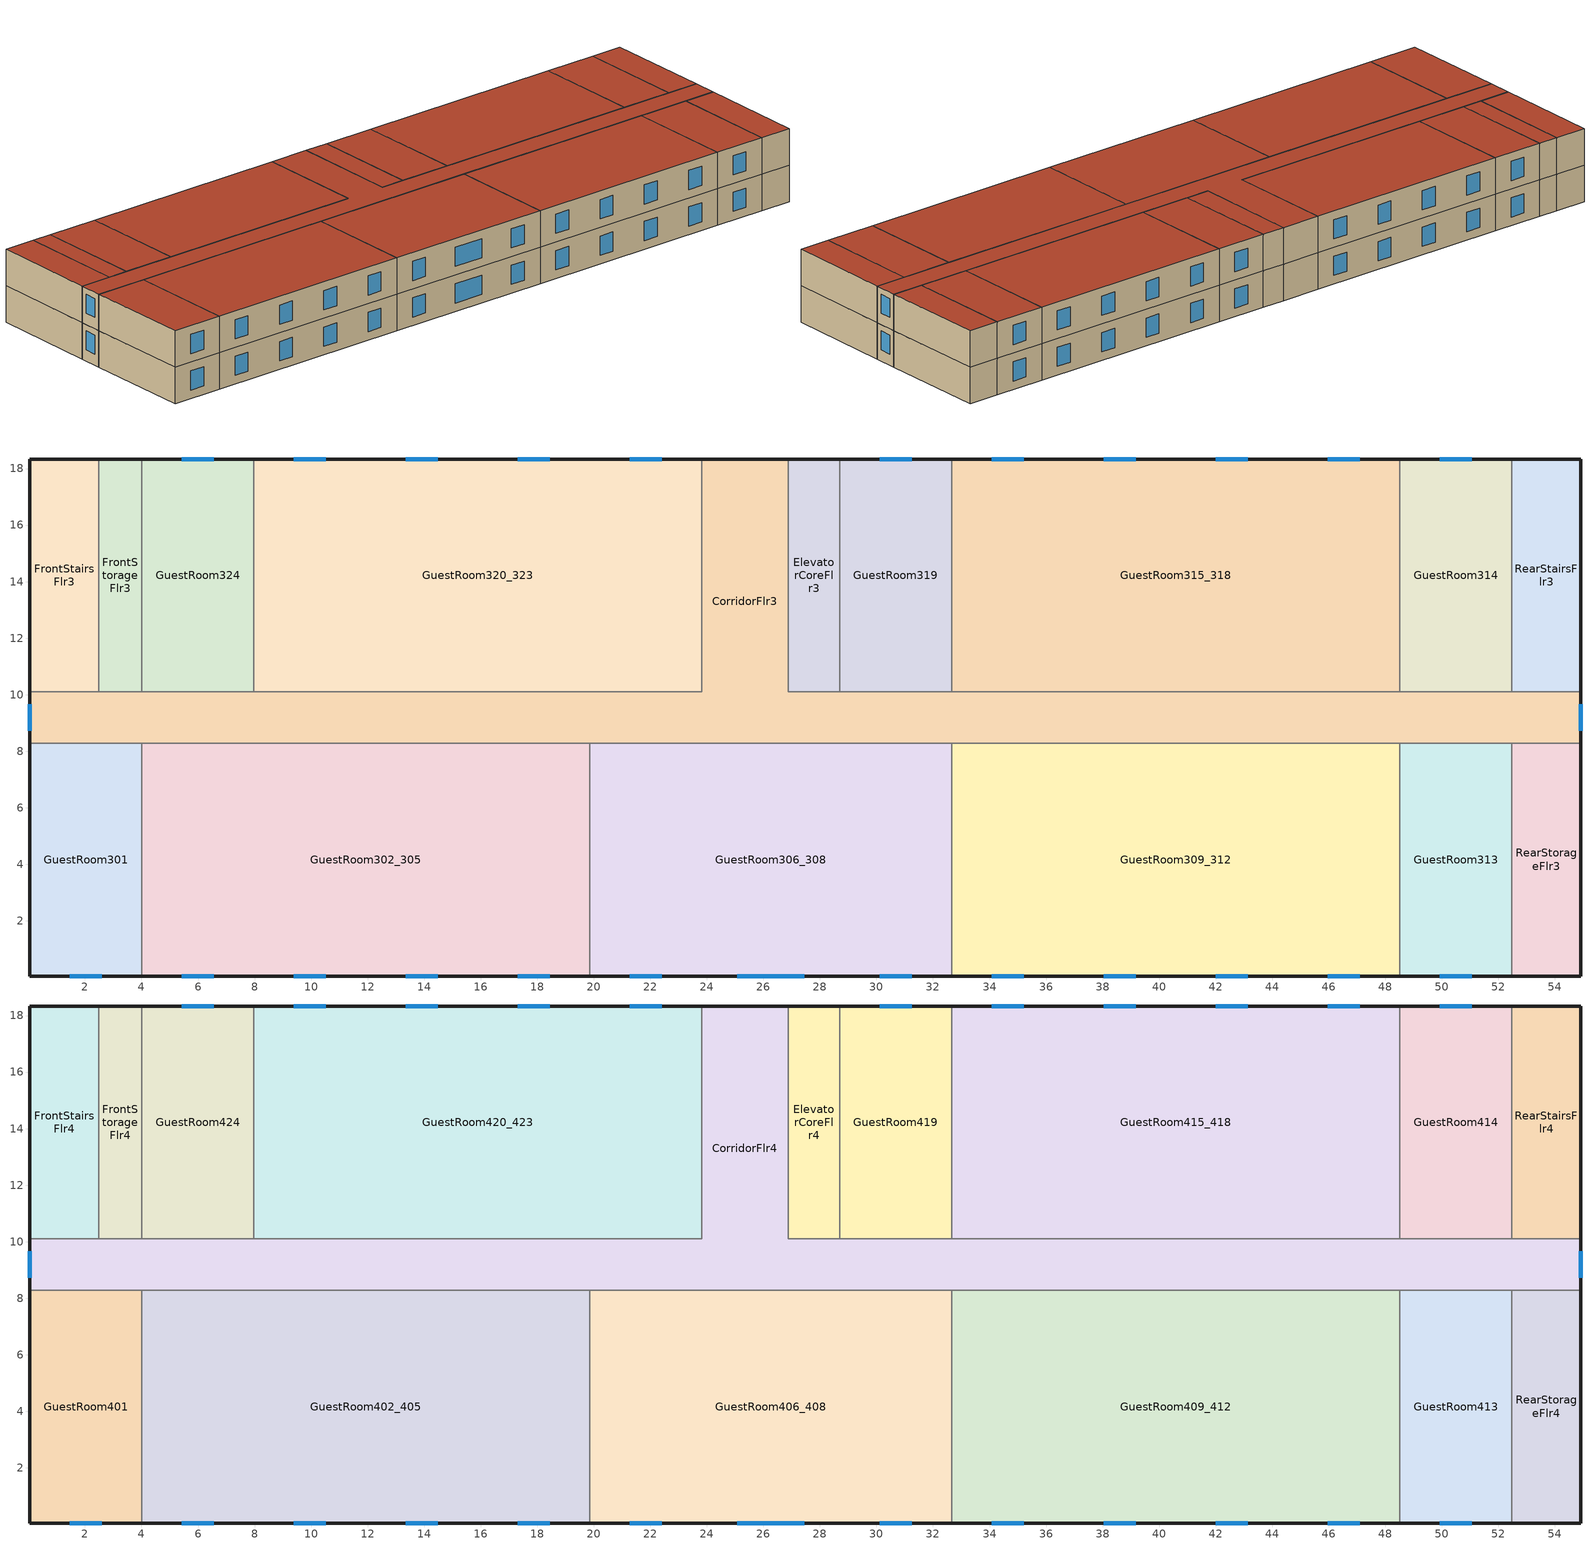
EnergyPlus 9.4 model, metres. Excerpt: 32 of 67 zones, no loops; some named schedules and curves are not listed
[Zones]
CorridorFlr3
 floor to CorridorFlr2 (INT-FLOOR-TOPSIDE): 54.91,8.28 0.05,8.28 0.05,10.11 23.82,10.11 23.82,18.34 26.87,18.34 26.87,10.11 54.91,10.11 z6.1
 wall outside (Steel Frame Res Ext Wall): 54.91,8.28 54.91,10.11 / 26.87,18.34 23.82,18.34 / 0.05,10.11 0.05,8.28 z6.1:8.84
 wall to GuestRoom314 (int-walls): 52.47,10.11 48.51,10.11 z6.1:8.84
 wall to GuestRoom315_318 (int-walls): 48.51,10.11 32.66,10.11 z6.1:8.84
 wall to GuestRoom319 (int-walls): 32.66,10.11 28.7,10.11 z6.1:8.84
 wall to ElevatorCoreFlr3 (int-walls): 28.7,10.11 26.87,10.11 26.87,18.34 z6.1:8.84
 wall to GuestRoom320_323 (int-walls): 23.82,18.34 23.82,10.11 7.97,10.11 z6.1:8.84
 wall to GuestRoom324 (int-walls): 7.97,10.11 4.01,10.11 z6.1:8.84
 wall to FrontStorageFlr3 (int-walls): 4.01,10.11 2.49,10.11 z6.1:8.84
 wall to FrontStairsFlr3 (int-walls): 2.49,10.11 0.05,10.11 z6.1:8.84
 wall to GuestRoom301 (int-walls): 0.05,8.28 4.01,8.28 z6.1:8.84
 wall to GuestRoom302_305 (int-walls): 4.01,8.28 19.86,8.28 z6.1:8.84
 wall to GuestRoom306_308 (int-walls): 19.86,8.28 32.66,8.28 z6.1:8.84
 wall to GuestRoom309_312 (int-walls): 32.66,8.28 48.51,8.28 z6.1:8.84
 wall to GuestRoom313 (int-walls): 48.51,8.28 52.47,8.28 z6.1:8.84
 wall to RearStorageFlr3 (int-walls): 52.47,8.28 54.91,8.28 z6.1:8.84
 wall to RearStairsFlr3 (int-walls): 54.91,10.11 52.47,10.11 z6.1:8.84
 window (Window Non-res Fixed): 54.91,8.73 54.91,9.66 / 0.05,9.66 0.05,8.73 z6.94:8.36
ElevatorCoreFlr3
 floor to ElevatorCoreFlr2 (INT-FLOOR-TOPSIDE): 28.7,10.11 26.87,10.11 26.87,18.34 28.7,18.34 z6.1
 wall outside (Steel Frame Res Ext Wall): 28.7,18.34 26.87,18.34 z6.1:8.84
 wall to GuestRoom319 (int-walls): 28.7,10.11 28.7,18.34 z6.1:8.84
FrontStairsFlr3
 floor to FrontStairsFlr2 (INT-FLOOR-TOPSIDE): 2.49,10.11 0.05,10.11 0.05,18.34 2.49,18.34 z6.1
 wall outside (Steel Frame Res Ext Wall): 2.49,18.34 0.05,18.34 0.05,10.11 z6.1:8.84
 wall to FrontStorageFlr3 (int-walls): 2.49,10.11 2.49,18.34 z6.1:8.84
FrontStorageFlr3
 floor to FrontStorageFlr2 (INT-FLOOR-TOPSIDE): 4.01,10.11 2.49,10.11 2.49,18.34 4.01,18.34 z6.1
 wall outside (Steel Frame Res Ext Wall): 4.01,18.34 2.49,18.34 z6.1:8.84
 wall to GuestRoom324 (int-walls): 4.01,10.11 4.01,18.34 z6.1:8.84
GuestRoom301
 floor to GuestRoom201 (INT-FLOOR-TOPSIDE): 4.01,0.05 0.05,0.05 0.05,8.28 4.01,8.28 z6.1
 wall outside (Steel Frame Res Ext Wall): 0.05,8.28 0.05,0.05 4.01,0.05 z6.1:8.84
 wall to GuestRoom302_305 (int-walls): 4.01,0.05 4.01,8.28 z6.1:8.84
 window (Window Res Fixed): 1.46,0.05 2.6,0.05 z6.75:8.19
GuestRoom302_305
 floor to GuestRoom202_205 (INT-FLOOR-TOPSIDE): 19.86,0.05 4.01,0.05 4.01,8.28 19.86,8.28 z6.1
 wall outside (Steel Frame Res Ext Wall): 4.01,0.05 19.86,0.05 z6.1:8.84
 wall to GuestRoom306_308 (int-walls): 19.86,0.05 19.86,8.28 z6.1:8.84
 window (Window Res Fixed): 5.42,0.05 6.56,0.05 / 9.38,0.05 10.52,0.05 / 13.35,0.05 14.49,0.05 / 17.31,0.05 18.45,0.05 z6.75:8.19
GuestRoom306_308
 floor to GuestRoom206_208 (INT-FLOOR-TOPSIDE): 32.66,0.05 19.86,0.05 19.86,8.28 32.66,8.28 z6.1
 wall outside (Steel Frame Res Ext Wall): 19.86,0.05 32.66,0.05 z6.1:8.84
 wall to GuestRoom309_312 (int-walls): 32.66,0.05 32.66,8.28 z6.1:8.84
 window (Window Res Fixed): 21.27,0.05 22.41,0.05 / 25.08,0.05 27.44,0.05 / 30.11,0.05 31.25,0.05 z6.75:8.19
GuestRoom309_312
 floor to GuestRoom209_212 (INT-FLOOR-TOPSIDE): 48.51,0.05 32.66,0.05 32.66,8.28 48.51,8.28 z6.1
 wall outside (Steel Frame Res Ext Wall): 32.66,0.05 48.51,0.05 z6.1:8.84
 wall to GuestRoom313 (int-walls): 48.51,0.05 48.51,8.28 z6.1:8.84
 window (Window Res Fixed): 34.07,0.05 35.21,0.05 / 38.04,0.05 39.17,0.05 / 42,0.05 43.14,0.05 / 45.96,0.05 47.1,0.05 z6.75:8.19
GuestRoom313
 floor to GuestRoom213 (INT-FLOOR-TOPSIDE): 52.47,0.05 48.51,0.05 48.51,8.28 52.47,8.28 z6.1
 wall outside (Steel Frame Res Ext Wall): 48.51,0.05 52.47,0.05 z6.1:8.84
 wall to RearStorageFlr3 (int-walls): 52.47,0.05 52.47,8.28 z6.1:8.84
 window (Window Res Fixed): 49.92,0.05 51.06,0.05 z6.75:8.19
GuestRoom314
 floor to GuestRoom214 (INT-FLOOR-TOPSIDE): 52.47,10.11 48.51,10.11 48.51,18.34 52.47,18.34 z6.1
 wall outside (Steel Frame Res Ext Wall): 52.47,18.34 48.51,18.34 z6.1:8.84
 wall to GuestRoom315_318 (int-walls): 48.51,18.34 48.51,10.11 z6.1:8.84
 wall to RearStairsFlr3 (int-walls): 52.47,10.11 52.47,18.34 z6.1:8.84
 window (Window Res Fixed): 51.06,18.34 49.92,18.34 z6.75:8.19
GuestRoom315_318
 floor to GuestRoom215_218 (INT-FLOOR-TOPSIDE): 48.51,10.11 32.66,10.11 32.66,18.34 48.51,18.34 z6.1
 wall outside (Steel Frame Res Ext Wall): 48.51,18.34 32.66,18.34 z6.1:8.84
 wall to GuestRoom319 (int-walls): 32.66,18.34 32.66,10.11 z6.1:8.84
 window (Window Res Fixed): 47.1,18.34 45.96,18.34 / 43.14,18.34 42,18.34 / 39.17,18.34 38.04,18.34 / 35.21,18.34 34.07,18.34 z6.75:8.19
GuestRoom319
 floor to GuestRoom219 (INT-FLOOR-TOPSIDE): 32.66,10.11 28.7,10.11 28.7,18.34 32.66,18.34 z6.1
 wall outside (Steel Frame Res Ext Wall): 32.66,18.34 28.7,18.34 z6.1:8.84
 window (Window Res Fixed): 31.25,18.34 30.11,18.34 z6.75:8.19
GuestRoom320_323
 floor to GuestRoom220_223 (INT-FLOOR-TOPSIDE): 23.82,10.11 7.97,10.11 7.97,18.34 23.82,18.34 z6.1
 wall outside (Steel Frame Res Ext Wall): 23.82,18.34 7.97,18.34 z6.1:8.84
 wall to GuestRoom324 (int-walls): 7.97,18.34 7.97,10.11 z6.1:8.84
 window (Window Res Fixed): 22.41,18.34 21.27,18.34 / 18.45,18.34 17.31,18.34 / 14.49,18.34 13.35,18.34 / 10.52,18.34 9.38,18.34 z6.75:8.19
GuestRoom324
 floor to GuestRoom224 (INT-FLOOR-TOPSIDE): 7.97,10.11 4.01,10.11 4.01,18.34 7.97,18.34 z6.1
 wall outside (Steel Frame Res Ext Wall): 7.97,18.34 4.01,18.34 z6.1:8.84
 window (Window Res Fixed): 6.56,18.34 5.42,18.34 z6.75:8.19
RearStairsFlr3
 floor to RearStairsFlr2 (INT-FLOOR-TOPSIDE): 54.91,10.11 52.47,10.11 52.47,18.34 54.91,18.34 z6.1
 wall outside (Steel Frame Res Ext Wall): 54.91,10.11 54.91,18.34 52.47,18.34 z6.1:8.84
RearStorageFlr3
 floor to RearStorageFlr2 (INT-FLOOR-TOPSIDE): 54.91,0.05 52.47,0.05 52.47,8.28 54.91,8.28 z6.1
 wall outside (Steel Frame Res Ext Wall): 52.47,0.05 54.91,0.05 54.91,8.28 z6.1:8.84
CorridorFlr4
 floor to CorridorFlr3 (INT-FLOOR-TOPSIDE): 54.91,8.28 0.05,8.28 0.05,10.11 23.82,10.11 23.82,18.34 26.87,18.34 26.87,10.11 54.91,10.11 z8.84
 wall outside (Steel Frame Res Ext Wall): 54.91,8.28 54.91,10.11 / 26.87,18.34 23.82,18.34 / 0.05,10.11 0.05,8.28 z8.84:11.58
 wall to GuestRoom414 (int-walls): 52.47,10.11 48.51,10.11 z8.84:11.58
 wall to GuestRoom415_418 (int-walls): 48.51,10.11 32.66,10.11 z8.84:11.58
 wall to GuestRoom419 (int-walls): 32.66,10.11 28.7,10.11 z8.84:11.58
 wall to ElevatorCoreFlr4 (int-walls): 28.7,10.11 26.87,10.11 26.87,18.34 z8.84:11.58
 wall to GuestRoom420_423 (int-walls): 23.82,18.34 23.82,10.11 7.97,10.11 z8.84:11.58
 wall to GuestRoom424 (int-walls): 7.97,10.11 4.01,10.11 z8.84:11.58
 wall to FrontStorageFlr4 (int-walls): 4.01,10.11 2.49,10.11 z8.84:11.58
 wall to FrontStairsFlr4 (int-walls): 2.49,10.11 0.05,10.11 z8.84:11.58
 wall to GuestRoom401 (int-walls): 0.05,8.28 4.01,8.28 z8.84:11.58
 wall to GuestRoom402_405 (int-walls): 4.01,8.28 19.86,8.28 z8.84:11.58
 wall to GuestRoom406_408 (int-walls): 19.86,8.28 32.66,8.28 z8.84:11.58
 wall to GuestRoom409_412 (int-walls): 32.66,8.28 48.51,8.28 z8.84:11.58
 wall to GuestRoom413 (int-walls): 48.51,8.28 52.47,8.28 z8.84:11.58
 wall to RearStorageFlr4 (int-walls): 52.47,8.28 54.91,8.28 z8.84:11.58
 wall to RearStairsFlr4 (int-walls): 54.91,10.11 52.47,10.11 z8.84:11.58
 window (Window Non-res Fixed): 54.91,8.73 54.91,9.66 / 0.05,9.66 0.05,8.73 z9.68:11.1
 roof outside (IEAD Res Roof): 0.05,8.28 54.91,8.28 54.91,10.11 26.87,10.11 26.87,18.34 23.82,18.34 23.82,10.11 0.05,10.11 z11.58
ElevatorCoreFlr4
 floor to ElevatorCoreFlr3 (INT-FLOOR-TOPSIDE): 28.7,10.11 26.87,10.11 26.87,18.34 28.7,18.34 z8.84
 wall outside (Steel Frame Res Ext Wall): 28.7,18.34 26.87,18.34 z8.84:11.58
 wall to GuestRoom419 (int-walls): 28.7,10.11 28.7,18.34 z8.84:11.58
 roof outside (IEAD Res Roof): 26.87,10.11 28.7,10.11 28.7,18.34 26.87,18.34 z11.58
FrontStairsFlr4
 floor to FrontStairsFlr3 (INT-FLOOR-TOPSIDE): 2.49,10.11 0.05,10.11 0.05,18.34 2.49,18.34 z8.84
 wall outside (Steel Frame Res Ext Wall): 2.49,18.34 0.05,18.34 0.05,10.11 z8.84:11.58
 wall to FrontStorageFlr4 (int-walls): 2.49,10.11 2.49,18.34 z8.84:11.58
 roof outside (IEAD Res Roof): 0.05,10.11 2.49,10.11 2.49,18.34 0.05,18.34 z11.58
FrontStorageFlr4
 floor to FrontStorageFlr3 (INT-FLOOR-TOPSIDE): 4.01,10.11 2.49,10.11 2.49,18.34 4.01,18.34 z8.84
 wall outside (Steel Frame Res Ext Wall): 4.01,18.34 2.49,18.34 z8.84:11.58
 wall to GuestRoom424 (int-walls): 4.01,10.11 4.01,18.34 z8.84:11.58
 roof outside (IEAD Res Roof): 2.49,10.11 4.01,10.11 4.01,18.34 2.49,18.34 z11.58
GuestRoom401
 floor to GuestRoom301 (INT-FLOOR-TOPSIDE): 4.01,0.05 0.05,0.05 0.05,8.28 4.01,8.28 z8.84
 wall outside (Steel Frame Res Ext Wall): 0.05,8.28 0.05,0.05 4.01,0.05 z8.84:11.58
 wall to GuestRoom402_405 (int-walls): 4.01,0.05 4.01,8.28 z8.84:11.58
 window (Window Res Fixed): 1.46,0.05 2.6,0.05 z9.49:10.93
 roof outside (IEAD Res Roof): 0.05,0.05 4.01,0.05 4.01,8.28 0.05,8.28 z11.58
GuestRoom402_405
 floor to GuestRoom302_305 (INT-FLOOR-TOPSIDE): 19.86,0.05 4.01,0.05 4.01,8.28 19.86,8.28 z8.84
 wall outside (Steel Frame Res Ext Wall): 4.01,0.05 19.86,0.05 z8.84:11.58
 wall to GuestRoom406_408 (int-walls): 19.86,0.05 19.86,8.28 z8.84:11.58
 window (Window Res Fixed): 5.42,0.05 6.56,0.05 / 9.38,0.05 10.52,0.05 / 13.35,0.05 14.49,0.05 / 17.31,0.05 18.45,0.05 z9.49:10.93
 roof outside (IEAD Res Roof): 4.01,0.05 19.86,0.05 19.86,8.28 4.01,8.28 z11.58
GuestRoom406_408
 floor to GuestRoom306_308 (INT-FLOOR-TOPSIDE): 32.66,0.05 19.86,0.05 19.86,8.28 32.66,8.28 z8.84
 wall outside (Steel Frame Res Ext Wall): 19.86,0.05 32.66,0.05 z8.84:11.58
 wall to GuestRoom409_412 (int-walls): 32.66,0.05 32.66,8.28 z8.84:11.58
 window (Window Res Fixed): 21.27,0.05 22.41,0.05 / 30.11,0.05 31.25,0.05 / 25.08,0.05 27.44,0.05 z9.49:10.93
 roof outside (IEAD Res Roof): 19.86,0.05 32.66,0.05 32.66,8.28 19.86,8.28 z11.58
GuestRoom409_412
 floor to GuestRoom309_312 (INT-FLOOR-TOPSIDE): 48.51,0.05 32.66,0.05 32.66,8.28 48.51,8.28 z8.84
 wall outside (Steel Frame Res Ext Wall): 32.66,0.05 48.51,0.05 z8.84:11.58
 wall to GuestRoom413 (int-walls): 48.51,0.05 48.51,8.28 z8.84:11.58
 window (Window Res Fixed): 34.07,0.05 35.21,0.05 / 38.04,0.05 39.17,0.05 / 42,0.05 43.14,0.05 / 45.96,0.05 47.1,0.05 z9.49:10.93
 roof outside (IEAD Res Roof): 32.66,0.05 48.51,0.05 48.51,8.28 32.66,8.28 z11.58
GuestRoom413
 floor to GuestRoom313 (INT-FLOOR-TOPSIDE): 52.47,0.05 48.51,0.05 48.51,8.28 52.47,8.28 z8.84
 wall outside (Steel Frame Res Ext Wall): 48.51,0.05 52.47,0.05 z8.84:11.58
 wall to RearStorageFlr4 (int-walls): 52.47,0.05 52.47,8.28 z8.84:11.58
 window (Window Res Fixed): 49.92,0.05 51.06,0.05 z9.49:10.93
 roof outside (IEAD Res Roof): 48.51,0.05 52.47,0.05 52.47,8.28 48.51,8.28 z11.58
GuestRoom414
 floor to GuestRoom314 (INT-FLOOR-TOPSIDE): 52.47,10.11 48.51,10.11 48.51,18.34 52.47,18.34 z8.84
 wall outside (Steel Frame Res Ext Wall): 52.47,18.34 48.51,18.34 z8.84:11.58
 wall to GuestRoom415_418 (int-walls): 48.51,18.34 48.51,10.11 z8.84:11.58
 wall to RearStairsFlr4 (int-walls): 52.47,10.11 52.47,18.34 z8.84:11.58
 window (Window Res Fixed): 51.06,18.34 49.92,18.34 z9.49:10.93
 roof outside (IEAD Res Roof): 48.51,10.11 52.47,10.11 52.47,18.34 48.51,18.34 z11.58
GuestRoom415_418
 floor to GuestRoom315_318 (INT-FLOOR-TOPSIDE): 48.51,10.11 32.66,10.11 32.66,18.34 48.51,18.34 z8.84
 wall outside (Steel Frame Res Ext Wall): 48.51,18.34 32.66,18.34 z8.84:11.58
 wall to GuestRoom419 (int-walls): 32.66,18.34 32.66,10.11 z8.84:11.58
 window (Window Res Fixed): 47.1,18.34 45.96,18.34 / 43.14,18.34 42,18.34 / 39.17,18.34 38.04,18.34 / 35.21,18.34 34.07,18.34 z9.49:10.93
 roof outside (IEAD Res Roof): 32.66,10.11 48.51,10.11 48.51,18.34 32.66,18.34 z11.58
GuestRoom419
 floor to GuestRoom319 (INT-FLOOR-TOPSIDE): 32.66,10.11 28.7,10.11 28.7,18.34 32.66,18.34 z8.84
 wall outside (Steel Frame Res Ext Wall): 32.66,18.34 28.7,18.34 z8.84:11.58
 window (Window Res Fixed): 31.25,18.34 30.11,18.34 z9.49:10.93
 roof outside (IEAD Res Roof): 28.7,10.11 32.66,10.11 32.66,18.34 28.7,18.34 z11.58
GuestRoom420_423
 floor to GuestRoom320_323 (INT-FLOOR-TOPSIDE): 23.82,10.11 7.97,10.11 7.97,18.34 23.82,18.34 z8.84
 wall outside (Steel Frame Res Ext Wall): 23.82,18.34 7.97,18.34 z8.84:11.58
 wall to GuestRoom424 (int-walls): 7.97,18.34 7.97,10.11 z8.84:11.58
 window (Window Res Fixed): 22.41,18.34 21.27,18.34 / 18.45,18.34 17.31,18.34 / 14.49,18.34 13.35,18.34 / 10.52,18.34 9.38,18.34 z9.49:10.93
 roof outside (IEAD Res Roof): 7.97,10.11 23.82,10.11 23.82,18.34 7.97,18.34 z11.58
GuestRoom424
 floor to GuestRoom324 (INT-FLOOR-TOPSIDE): 7.97,10.11 4.01,10.11 4.01,18.34 7.97,18.34 z8.84
 wall outside (Steel Frame Res Ext Wall): 7.97,18.34 4.01,18.34 z8.84:11.58
 window (Window Res Fixed): 6.56,18.34 5.42,18.34 z9.49:10.93
 roof outside (IEAD Res Roof): 4.01,10.11 7.97,10.11 7.97,18.34 4.01,18.34 z11.58
RearStairsFlr4
 floor to RearStairsFlr3 (INT-FLOOR-TOPSIDE): 54.91,10.11 52.47,10.11 52.47,18.34 54.91,18.34 z8.84
 wall outside (Steel Frame Res Ext Wall): 54.91,10.11 54.91,18.34 52.47,18.34 z8.84:11.58
 roof outside (IEAD Res Roof): 52.47,10.11 54.91,10.11 54.91,18.34 52.47,18.34 z11.58
RearStorageFlr4
 floor to RearStorageFlr3 (INT-FLOOR-TOPSIDE): 54.91,0.05 52.47,0.05 52.47,8.28 54.91,8.28 z8.84
 wall outside (Steel Frame Res Ext Wall): 52.47,0.05 54.91,0.05 54.91,8.28 z8.84:11.58
 roof outside (IEAD Res Roof): 52.47,0.05 54.91,0.05 54.91,8.28 52.47,8.28 z11.58
[Building]
Ref Bldg Small Hotel New2004_v1.3_5.0: Loads convergence tolerance value=0.04; Maximum number of warmup days=25; Minimum number of warmup days=6; North axis=0; Solar distribution=FullInteriorAndExterior; Temperature convergence tolerance value=0.2; Terrain=City
[Site:GroundTemperature:BuildingSurface]
19.527, 19.502, 19.536, 19.598, 20.002, 21.64, 22.225, 22.375, 21.449, 20.121, 19.802, 19.633
[Site:Location]
USA IL-CHICAGO-OHARE: Elevation=190; Latitude=41.77; Longitude=-87.75; Time zone=-6
[Site:WaterMainsTemperature]
Annual average outdoor air temperature=9.69; Calculation method=Correlation; Maximum difference in monthly average outdoor air temperatures=28.1
[SizingPeriod:DesignDay] Barometric pressure=99063; Day of month=21; Daylight saving time indicator=No; Humidity condition type=WetBulb; Rain indicator=No; Snow indicator=No; Solar model indicator=ASHRAEClearSky
Name | Daily dry bulb temperature range | Day type | Maximum dry bulb temperature | Month | Sky clearness | Wetbulb or dewpoint at maximum dry bulb | Wind direction | Wind speed
CHICAGO Ann Clg .4% Condns WB=>MDB | 10.7 | SummerDesignDay | 31.2 | 7 | 1 | 25.5 | 230 | 5.3
CHICAGO Ann Htg 99.6% Condns DB | 0 | WinterDesignDay | -20.6 | 1 | 0 | -20.6 | 270 | 4.9
[Construction]
IEAD Res Roof: Roof Membrane, IEAD Res Roof Insulation, Metal Decking
INT-FLOOR-TOPSIDE: MAT-CC05 4 HW CONCRETE, CP02 CARPET PAD
InteriorFurnishings: Std Wood 6inch
Steel Frame Res Ext Wall: Wood Siding, Steel Frame Res Wall Insulation, 1/2IN Gypsum
Window Non-res Fixed: NonRes Fixed Assembly Window
Window Res Fixed: Res Fixed Assembly Window
int-walls: 1/2IN Gypsum, 1/2IN Gypsum
[Material] Thermal absorptance=0.9
Name | Conductivity | Density | Roughness | Solar absorptance | Specific heat | Thickness | Visible absorptance
1/2IN Gypsum | 0.16 | 784.9 | Smooth | 0.92 | 830 | 0.0127 | 0.92
IEAD Res Roof Insulation | 0.049 | 265 | MediumRough | 0.7 | 836.8 | 0.127339 | 0.7
MAT-CC05 4 HW CONCRETE | 1.311 | 2240 | Rough | 0.7 | 836.8 | 0.1016 | 0.7
Metal Decking | 45.006 | 7680 | MediumSmooth | 0.7 | 418.4 | 0.0015 | 0.3
Roof Membrane | 0.16 | 1121.29 | VeryRough | 0.7 | 1460 | 0.0095 | 0.7
Std Wood 6inch | 0.12 | 540 | MediumSmooth | 0.7 | 1210 | 0.15 | 0.7
Steel Frame Res Wall Insulation | 0.049 | 265 | MediumRough | 0.7 | 836.8 | 0.119161 | 0.7
Wood Siding | 0.11 | 544.62 | MediumSmooth | 0.78 | 1210 | 0.01 | 0.78
[Material:NoMass]
CP02 CARPET PAD: Roughness=VeryRough; Solar absorptance=0.7; Thermal absorptance=0.9; Thermal resistance=0.2165; Visible absorptance=0.8
[WindowMaterial:SimpleGlazingSystem] Solar heat gain coefficient=0.39; U factor=3.23646
NonRes Fixed Assembly Window; Res Fixed Assembly Window
[AvailabilityManager:NightCycle] Applicability schedule=ALWAYS_ON; Control type=CycleOnAny; Cycling run time=1800; Cycling run time control type=FixedRunTime; Fan schedule=HVACOperationSchd; Thermostat tolerance=1
PSZ-HEATCOOL:1 Availability Manager; PSZ-HEATCOOL:2 Availability Manager; PSZ-HEATCOOL:3 Availability Manager; PSZ-HEATCOOL:4 Availability Manager; PSZ-HEATCOOL:5 Availability Manager; PSZ-HEATCOOL:6 Availability Manager; PSZ-HEATCOOL:7 Availability Manager; PSZ-HEATCOOL:8 Availability Manager; PSZ-HEATCOOL:9 Availability Manager; PSZ-HEATCOOL:10 Availability Manager; PSZ-HEATCOOL:11 Availability Manager; PSZ-HEATCOOL:12 Availability Manager
[Coil:Cooling:DX:SingleSpeed] Availability schedule=ALWAYS_ON; Energy input ratio function of flow fraction curve=PTACHPACEIRFFF; Energy input ratio function of temperature curve=PTACHPACEIRFT; Gross rated sensible heat ratio=Autosize; Gross rated total cooling capacity=Autosize; Part load fraction correlation curve=PTACHPACPLFFPLR; Rated air flow rate=Autosize; Total cooling capacity function of flow fraction curve=PTACHPACCoolCapFFF; Total cooling capacity function of temperature curve=PTACHPACCoolCapFT
Name | Gross rated cooling cop
GuestRoom101 PTAC DXCoil; GuestRoom102 PTAC DXCoil; GuestRoom103 PTAC DXCoil; GuestRoom104 PTAC DXCoil; GuestRoom105 PTAC DXCoil; GuestRoom214 PTAC DXCoil; GuestRoom224 PTAC DXCoil; GuestRoom314 PTAC DXCoil; GuestRoom319 PTAC DXCoil; GuestRoom324 PTAC DXCoil | 3.80328
GuestRoom201 PTAC DXCoil | 3.77134
GuestRoom202_205 PTAC DXCoil; GuestRoom206_208 PTAC DXCoil; GuestRoom209_212 PTAC DXCoil; GuestRoom215_218 PTAC DXCoil; GuestRoom220_223 PTAC DXCoil; GuestRoom302_305 PTAC DXCoil; GuestRoom306_308 PTAC DXCoil; GuestRoom309_312 PTAC DXCoil; GuestRoom315_318 PTAC DXCoil; GuestRoom320_323 PTAC DXCoil; GuestRoom402_405 PTAC DXCoil; GuestRoom406_408 PTAC DXCoil; GuestRoom409_412 PTAC DXCoil; GuestRoom415_418 PTAC DXCoil; GuestRoom420_423 PTAC DXCoil | 3.23448
GuestRoom213 PTAC DXCoil | 3.79603
GuestRoom219 PTAC DXCoil | 3.72719
GuestRoom301 PTAC DXCoil | 3.77353
GuestRoom313 PTAC DXCoil | 3.78164
GuestRoom401 PTAC DXCoil | 3.65409
GuestRoom413 PTAC DXCoil | 3.65817
GuestRoom414 PTAC DXCoil | 3.68471
GuestRoom419 PTAC DXCoil | 3.71832
GuestRoom424 PTAC DXCoil | 3.68635
[Coil:Heating:Electric] Availability schedule=ALWAYS_ON; Efficiency=1; Nominal capacity=Autosize
FrontStairsFlr1 Unit Heater coil; FrontStairsFlr2 Unit Heater coil; FrontStairsFlr3 Unit Heater coil; FrontStairsFlr4 Unit Heater coil; FrontStorageFlr1 Unit Heater coil; FrontStorageFlr2 Unit Heater coil; FrontStorageFlr3 Unit Heater coil; FrontStorageFlr4 Unit Heater coil; GuestRoom101 PTAC heat coil; GuestRoom102 PTAC heat coil; GuestRoom103 PTAC heat coil; GuestRoom104 PTAC heat coil; GuestRoom105 PTAC heat coil; GuestRoom201 PTAC heat coil; GuestRoom202_205 PTAC heat coil; GuestRoom206_208 PTAC heat coil; GuestRoom209_212 PTAC heat coil; GuestRoom213 PTAC heat coil; GuestRoom214 PTAC heat coil; GuestRoom215_218 PTAC heat coil; GuestRoom219 PTAC heat coil; GuestRoom220_223 PTAC heat coil; GuestRoom224 PTAC heat coil; GuestRoom301 PTAC heat coil; GuestRoom302_305 PTAC heat coil; GuestRoom306_308 PTAC heat coil; GuestRoom309_312 PTAC heat coil; GuestRoom313 PTAC heat coil; GuestRoom314 PTAC heat coil; GuestRoom315_318 PTAC heat coil; GuestRoom319 PTAC heat coil; GuestRoom320_323 PTAC heat coil; GuestRoom324 PTAC heat coil; GuestRoom401 PTAC heat coil; GuestRoom402_405 PTAC heat coil; GuestRoom406_408 PTAC heat coil; GuestRoom409_412 PTAC heat coil; GuestRoom413 PTAC heat coil; GuestRoom414 PTAC heat coil; GuestRoom415_418 PTAC heat coil; GuestRoom419 PTAC heat coil; GuestRoom420_423 PTAC heat coil; GuestRoom424 PTAC heat coil; RearStairsFlr1 Unit Heater coil; RearStairsFlr2 Unit Heater coil; RearStairsFlr3 Unit Heater coil; RearStairsFlr4 Unit Heater coil; RearStorageFlr1 Unit Heater coil; RearStorageFlr2 Unit Heater coil; RearStorageFlr3 Unit Heater coil; RearStorageFlr4 Unit Heater coil
[DesignSpecification:OutdoorAir] Outdoor air method=Flow/Zone
Name | Outdoor air flow per zone
SZ DSOA FrontStairsFlr3; SZ DSOA FrontStairsFlr4; SZ DSOA FrontStorageFlr3; SZ DSOA FrontStorageFlr4; SZ DSOA RearStairsFlr3; SZ DSOA RearStairsFlr4; SZ DSOA RearStorageFlr3; SZ DSOA RearStorageFlr4
SZ DSOA GuestRoom301; SZ DSOA GuestRoom313; SZ DSOA GuestRoom314; SZ DSOA GuestRoom319; SZ DSOA GuestRoom324; SZ DSOA GuestRoom401; SZ DSOA GuestRoom413; SZ DSOA GuestRoom414; SZ DSOA GuestRoom419; SZ DSOA GuestRoom424 | 0.01416
SZ DSOA GuestRoom302_305; SZ DSOA GuestRoom309_312; SZ DSOA GuestRoom315_318; SZ DSOA GuestRoom320_323; SZ DSOA GuestRoom402_405; SZ DSOA GuestRoom409_412; SZ DSOA GuestRoom415_418; SZ DSOA GuestRoom420_423 | 0.05664
SZ DSOA GuestRoom306_308; SZ DSOA GuestRoom406_408 | 0.04248
[ElectricEquipment] Design level calculation method=Watts/Area; End use subcategory=General; Fraction latent=0; Fraction lost=0; Fraction radiant=0.5; Schedule=GuestRoom_Eqp_Sch; Watts per zone floor area=14.3
Name | Zone or zonelist
GuestRoom301_PlugMisc_Equip | GuestRoom301
GuestRoom302_305_PlugMisc_Equip | GuestRoom302_305
GuestRoom306_308_PlugMisc_Equip | GuestRoom306_308
GuestRoom309_312_PlugMisc_Equip | GuestRoom309_312
GuestRoom313_PlugMisc_Equip | GuestRoom313
GuestRoom314_PlugMisc_Equip | GuestRoom314
GuestRoom315_318_PlugMisc_Equip | GuestRoom315_318
GuestRoom319_PlugMisc_Equip | GuestRoom319
GuestRoom320_323_PlugMisc_Equip | GuestRoom320_323
GuestRoom324_PlugMisc_Equip | GuestRoom324
GuestRoom401_PlugMisc_Equip | GuestRoom401
GuestRoom402_405_PlugMisc_Equip | GuestRoom402_405
GuestRoom406_408_PlugMisc_Equip | GuestRoom406_408
GuestRoom409_412_PlugMisc_Equip | GuestRoom409_412
GuestRoom413_PlugMisc_Equip | GuestRoom413
GuestRoom414_PlugMisc_Equip | GuestRoom414
GuestRoom415_418_PlugMisc_Equip | GuestRoom415_418
GuestRoom419_PlugMisc_Equip | GuestRoom419
GuestRoom420_423_PlugMisc_Equip | GuestRoom420_423
GuestRoom424_PlugMisc_Equip | GuestRoom424
[Exterior:Lights]
Exterior Facade Lighting: Control option=AstronomicalClock; Design level=7536; End use subcategory=Exterior Facade Lighting; Schedule=ALWAYS_ON
[Fan:ConstantVolume] Availability schedule=ALWAYS_ON; End use subcategory=Unit Heater Fans; Fan total efficiency=0.53625; Maximum flow rate=Autosize; Motor efficiency=0.825; Motor in airstream fraction=1; Pressure rise=49.8
FrontStairsFlr1 Unit HeaterFan; FrontStairsFlr2 Unit HeaterFan; FrontStairsFlr3 Unit HeaterFan; FrontStairsFlr4 Unit HeaterFan; FrontStorageFlr1 Unit HeaterFan; FrontStorageFlr2 Unit HeaterFan; FrontStorageFlr3 Unit HeaterFan; FrontStorageFlr4 Unit HeaterFan; RearStairsFlr1 Unit HeaterFan; RearStairsFlr2 Unit HeaterFan; RearStairsFlr3 Unit HeaterFan; RearStairsFlr4 Unit HeaterFan; RearStorageFlr1 Unit HeaterFan; RearStorageFlr2 Unit HeaterFan; RearStorageFlr3 Unit HeaterFan; RearStorageFlr4 Unit HeaterFan
[Fan:OnOff] Availability schedule=ALWAYS_ON; End use subcategory=PTAC Fan; Fan total efficiency=0.52; Maximum flow rate=Autosize; Motor efficiency=0.8; Motor in airstream fraction=1; Pressure rise=331
GuestRoom101 PTACFan; GuestRoom102 PTACFan; GuestRoom103 PTACFan; GuestRoom104 PTACFan; GuestRoom105 PTACFan; GuestRoom201 PTACFan; GuestRoom202_205 PTACFan; GuestRoom206_208 PTACFan; GuestRoom209_212 PTACFan; GuestRoom213 PTACFan; GuestRoom214 PTACFan; GuestRoom215_218 PTACFan; GuestRoom219 PTACFan; GuestRoom220_223 PTACFan; GuestRoom224 PTACFan; GuestRoom301 PTACFan; GuestRoom302_305 PTACFan; GuestRoom306_308 PTACFan; GuestRoom309_312 PTACFan; GuestRoom313 PTACFan; GuestRoom314 PTACFan; GuestRoom315_318 PTACFan; GuestRoom319 PTACFan; GuestRoom320_323 PTACFan; GuestRoom324 PTACFan; GuestRoom401 PTACFan; GuestRoom402_405 PTACFan; GuestRoom406_408 PTACFan; GuestRoom409_412 PTACFan; GuestRoom413 PTACFan; GuestRoom414 PTACFan; GuestRoom415_418 PTACFan; GuestRoom419 PTACFan; GuestRoom420_423 PTACFan; GuestRoom424 PTACFan
[InternalMass] Construction=InteriorFurnishings
Name | Zone or zonelist | Surface area
CorridorFlr3 Internal Mass | CorridorFlr3 | 250.8404
CorridorFlr4 Internal Mass | CorridorFlr4 | 250.8404
FrontStairsFlr3 Internal Mass | FrontStairsFlr3 | 40.1341
FrontStairsFlr4 Internal Mass | FrontStairsFlr4 | 40.1341
FrontStorageFlr3 Internal Mass | FrontStorageFlr3 | 25.0838
FrontStorageFlr4 Internal Mass | FrontStorageFlr4 | 25.0838
GuestRoom301 Internal Mass | GuestRoom301 | 65.2227
GuestRoom302_305 Internal Mass | GuestRoom302_305 | 260.8908
GuestRoom306_308 Internal Mass | GuestRoom306_308 | 210.7195
GuestRoom309_312 Internal Mass | GuestRoom309_312 | 260.8908
GuestRoom313 Internal Mass | GuestRoom313 | 65.2227
GuestRoom314 Internal Mass | GuestRoom314 | 65.2179
GuestRoom315_318 Internal Mass | GuestRoom315_318 | 260.8717
GuestRoom319 Internal Mass | GuestRoom319 | 65.2179
GuestRoom320_323 Internal Mass | GuestRoom320_323 | 260.8717
GuestRoom324 Internal Mass | GuestRoom324 | 65.2179
GuestRoom401 Internal Mass | GuestRoom401 | 65.2227
GuestRoom402_405 Internal Mass | GuestRoom402_405 | 260.8908
GuestRoom406_408 Internal Mass | GuestRoom406_408 | 210.7195
GuestRoom409_412 Internal Mass | GuestRoom409_412 | 260.8908
GuestRoom413 Internal Mass | GuestRoom413 | 65.2227
GuestRoom414 Internal Mass | GuestRoom414 | 65.2179
GuestRoom415_418 Internal Mass | GuestRoom415_418 | 260.8717
GuestRoom419 Internal Mass | GuestRoom419 | 65.2179
GuestRoom420_423 Internal Mass | GuestRoom420_423 | 260.8717
GuestRoom424 Internal Mass | GuestRoom424 | 65.2179
RearStairsFlr3 Internal Mass | RearStairsFlr3 | 40.144
RearStairsFlr4 Internal Mass | RearStairsFlr4 | 40.144
RearStorageFlr3 Internal Mass | RearStorageFlr3 | 40.1469
RearStorageFlr4 Internal Mass | RearStorageFlr4 | 40.1469
[Lights] Design level calculation method=Watts/Area; End use subcategory=General; Fraction radiant=0.7; Fraction replaceable=1; Fraction visible=0.2; Return air fraction=0; Return air fraction calculated from plenum temperature=No
Name | Zone or zonelist | Schedule | Watts per zone floor area
CorridorFlr3_Lights | CorridorFlr3 | Corridor_Ltg_Sch | 5.38
CorridorFlr4_Lights | CorridorFlr4 | Corridor_Ltg_Sch | 5.38
FrontStairsFlr3_Lights | FrontStairsFlr3 | Corridor_Ltg_Sch | 6.46
FrontStairsFlr4_Lights | FrontStairsFlr4 | Corridor_Ltg_Sch | 6.46
FrontStorageFlr3_Lights | FrontStorageFlr3 | Storage_Ltg_Sch | 8.6
FrontStorageFlr4_Lights | FrontStorageFlr4 | Storage_Ltg_Sch | 8.6
GuestRoom301_Lights | GuestRoom301 | GuestRoom_Ltg_Sch_Base | 11.84
GuestRoom302_305_Lights | GuestRoom302_305 | GuestRoom_Ltg_Sch_Base | 11.84
GuestRoom306_308_Lights | GuestRoom306_308 | GuestRoom_Ltg_Sch_Base | 11.84
GuestRoom309_312_Lights | GuestRoom309_312 | GuestRoom_Ltg_Sch_Base | 11.84
GuestRoom313_Lights | GuestRoom313 | GuestRoom_Ltg_Sch_Base | 11.84
GuestRoom314_Lights | GuestRoom314 | GuestRoom_Ltg_Sch_Base | 11.84
GuestRoom315_318_Lights | GuestRoom315_318 | GuestRoom_Ltg_Sch_Base | 11.84
GuestRoom319_Lights | GuestRoom319 | GuestRoom_Ltg_Sch_Base | 11.84
GuestRoom320_323_Lights | GuestRoom320_323 | GuestRoom_Ltg_Sch_Base | 11.84
GuestRoom324_Lights | GuestRoom324 | GuestRoom_Ltg_Sch_Base | 11.84
GuestRoom401_Lights | GuestRoom401 | GuestRoom_Ltg_Sch_Base | 11.84
GuestRoom402_405_Lights | GuestRoom402_405 | GuestRoom_Ltg_Sch_Base | 11.84
GuestRoom406_408_Lights | GuestRoom406_408 | GuestRoom_Ltg_Sch_Base | 11.84
GuestRoom409_412_Lights | GuestRoom409_412 | GuestRoom_Ltg_Sch_Base | 11.84
GuestRoom413_Lights | GuestRoom413 | GuestRoom_Ltg_Sch_Base | 11.84
GuestRoom414_Lights | GuestRoom414 | GuestRoom_Ltg_Sch_Base | 11.84
GuestRoom415_418_Lights | GuestRoom415_418 | GuestRoom_Ltg_Sch_Base | 11.84
GuestRoom419_Lights | GuestRoom419 | GuestRoom_Ltg_Sch_Base | 11.84
GuestRoom420_423_Lights | GuestRoom420_423 | GuestRoom_Ltg_Sch_Base | 11.84
GuestRoom424_Lights | GuestRoom424 | GuestRoom_Ltg_Sch_Base | 11.84
RearStairsFlr3_Lights | RearStairsFlr3 | Corridor_Ltg_Sch | 6.46
RearStairsFlr4_Lights | RearStairsFlr4 | Corridor_Ltg_Sch | 6.46
RearStorageFlr3_Lights | RearStorageFlr3 | Storage_Ltg_Sch | 8.6
RearStorageFlr4_Lights | RearStorageFlr4 | Storage_Ltg_Sch | 8.6
[People] Activity level schedule=ACTIVITY_SCH; Air velocity schedule=AIR_VELO_SCH; Clothing insulation calculation method=ClothingInsulationSchedule; Clothing insulation schedule=CLOTHING_SCH; Enable ashrae 55 comfort warnings=No; Fraction radiant=0.3; Mean radiant temperature calculation type=ZoneAveraged; Number of people calculation method=Area/Person; Number of people schedule=GuestRoom_Occ_Sch; Sensible heat fraction=Autocalculate; Thermal comfort model 1 type=Fanger; Work efficiency schedule=WORK_EFF_SCH
Name | Zone or zonelist | Zone floor area per person
GuestRoom301 People | GuestRoom301 | 23.41
GuestRoom302_305 People | GuestRoom302_305 | 23.41
GuestRoom306_308 People | GuestRoom306_308 | 21.74
GuestRoom309_312 People | GuestRoom309_312 | 23.41
GuestRoom313 People | GuestRoom313 | 23.41
GuestRoom314 People | GuestRoom314 | 23.41
GuestRoom315_318 People | GuestRoom315_318 | 23.41
GuestRoom319 People | GuestRoom319 | 23.41
GuestRoom320_323 People | GuestRoom320_323 | 23.41
GuestRoom324 People | GuestRoom324 | 23.41
GuestRoom401 People | GuestRoom401 | 23.41
GuestRoom402_405 People | GuestRoom402_405 | 23.41
GuestRoom406_408 People | GuestRoom406_408 | 21.74
GuestRoom409_412 People | GuestRoom409_412 | 23.41
GuestRoom413 People | GuestRoom413 | 23.41
GuestRoom414 People | GuestRoom414 | 23.41
GuestRoom415_418 People | GuestRoom415_418 | 23.41
GuestRoom419 People | GuestRoom419 | 23.41
GuestRoom420_423 People | GuestRoom420_423 | 23.41
GuestRoom424 People | GuestRoom424 | 23.41
[Sizing:Zone] Account for dedicated outdoor air system=No; Cooling design air flow method=DesignDay; Dedicated outdoor air high setpoint temperature for design=Autosize; Dedicated outdoor air low setpoint temperature for design=Autosize; Dedicated outdoor air system control strategy=NeutralSupplyAir; Heating design air flow method=DesignDay; Zone cooling design supply air humidity ratio=0.0085; Zone cooling design supply air temperature=14; Zone cooling design supply air temperature input method=SupplyAirTemperature; Zone heating design supply air humidity ratio=0.008; Zone heating design supply air temperature=40; Zone heating design supply air temperature input method=SupplyAirTemperature
Name | Design specification outdoor air object
FrontStairsFlr3 | SZ DSOA FrontStairsFlr3
FrontStairsFlr4 | SZ DSOA FrontStairsFlr4
FrontStorageFlr3 | SZ DSOA FrontStorageFlr3
FrontStorageFlr4 | SZ DSOA FrontStorageFlr4
GuestRoom301 | SZ DSOA GuestRoom301
GuestRoom302_305 | SZ DSOA GuestRoom302_305
GuestRoom306_308 | SZ DSOA GuestRoom306_308
GuestRoom309_312 | SZ DSOA GuestRoom309_312
GuestRoom313 | SZ DSOA GuestRoom313
GuestRoom314 | SZ DSOA GuestRoom314
GuestRoom315_318 | SZ DSOA GuestRoom315_318
GuestRoom319 | SZ DSOA GuestRoom319
GuestRoom320_323 | SZ DSOA GuestRoom320_323
GuestRoom324 | SZ DSOA GuestRoom324
GuestRoom401 | SZ DSOA GuestRoom401
GuestRoom402_405 | SZ DSOA GuestRoom402_405
GuestRoom406_408 | SZ DSOA GuestRoom406_408
GuestRoom409_412 | SZ DSOA GuestRoom409_412
GuestRoom413 | SZ DSOA GuestRoom413
GuestRoom414 | SZ DSOA GuestRoom414
GuestRoom415_418 | SZ DSOA GuestRoom415_418
GuestRoom419 | SZ DSOA GuestRoom419
GuestRoom420_423 | SZ DSOA GuestRoom420_423
GuestRoom424 | SZ DSOA GuestRoom424
RearStairsFlr3 | SZ DSOA RearStairsFlr3
RearStairsFlr4 | SZ DSOA RearStairsFlr4
RearStorageFlr3 | SZ DSOA RearStorageFlr3
RearStorageFlr4 | SZ DSOA RearStorageFlr4
[ThermostatSetpoint:DualSetpoint]
Name | Cooling setpoint temperature schedule | Heating setpoint temperature schedule
FrontStairsFlr3 DualSPSched; FrontStairsFlr4 DualSPSched; FrontStorageFlr3 DualSPSched; FrontStorageFlr4 DualSPSched; RearStairsFlr3 DualSPSched; RearStairsFlr4 DualSPSched; RearStorageFlr3 DualSPSched; RearStorageFlr4 DualSPSched | UnitHeater_ClgSP_Sch | UnitHeater_HtgSP_Sch
GuestRoom301 DualSPSched; GuestRoom302_305 DualSPSched; GuestRoom306_308 DualSPSched; GuestRoom309_312 DualSPSched; GuestRoom313 DualSPSched; GuestRoom314 DualSPSched; GuestRoom315_318 DualSPSched; GuestRoom319 DualSPSched; GuestRoom320_323 DualSPSched; GuestRoom324 DualSPSched; GuestRoom401 DualSPSched; GuestRoom402_405 DualSPSched; GuestRoom406_408 DualSPSched; GuestRoom409_412 DualSPSched; GuestRoom413 DualSPSched; GuestRoom414 DualSPSched; GuestRoom415_418 DualSPSched; GuestRoom419 DualSPSched; GuestRoom420_423 DualSPSched; GuestRoom424 DualSPSched | CLGSETP_SCH | HTGSETP_SCH
[UtilityCost:Charge:Block] Category variable=EnergyCharges; Season=Annual; Source variable=totalEnergy
Name | Block 1 cost per unit value or variable | Block 2 cost per unit value or variable | Block 3 cost per unit value or variable | Block 4 cost per unit value or variable | Block size 1 value or variable | Block size 2 value or variable | Block size 3 value or variable | Block size 4 value or variable | Tariff | Utility cost charge block | Block size multiplier value or variable
UtilityCost:Charge:Block 1 | 0.108222 | 0.087021 | 0.07842 | 0.05832 | 300 | 700 | 1500 | remaining | PSI_LLF_LowLoadFactorService | AnnualEnergyCharge
UtilityCost:Charge:Block 2 | 0 | 0.051773 | 0.046965 |  | 190 | 110 | remaining |  | PSI_LLF_LowLoadFactorService | AnnualDemandBaseCharge | TotalDemand
UtilityCost:Charge:Block 3 | 0.082409 | 0.072873 | 0.061696 | 0.041179 | 300 | 700 | 1500 | remaining | PSI_CS_CommercialElectricService | AnnualEnergyCharge
[UtilityCost:Charge:Simple] Season=Annual
Name | Category variable | Cost per unit value or variable | Source variable | Tariff | Utility cost charge simple
UtilityCost:Charge:Simple 1 | EnergyCharges | 0.002028 | totalEnergy | PSI_LLF_LowLoadFactorService | FuelCostAdjustEnergyCharge
UtilityCost:Charge:Simple 2 | EnergyCharges | 0.000536 | totalEnergy | PSI_LLF_LowLoadFactorService | QualPollutionControlAdjustEnergyCharge
UtilityCost:Charge:Simple 3 | EnergyCharges | 0.001127 | totalEnergy | PSI_LLF_LowLoadFactorService | SoxNoxRiderAdjustEnergyCharge
UtilityCost:Charge:Simple 4 | EnergyCharges | -0.00037 | totalEnergy | PSI_LLF_LowLoadFactorService | DSMRiderAdjustEnergyCharge
UtilityCost:Charge:Simple 5 | EnergyCharges | -3.1e-05 | totalEnergy | PSI_LLF_LowLoadFactorService | PurchPowerTrackerAdjustEnergyCharge
UtilityCost:Charge:Simple 6 | EnergyCharges | -0.000216 | totalEnergy | PSI_LLF_LowLoadFactorService | MidwestISOAdjustEnergyCharge
UtilityCost:Charge:Simple 7 | EnergyCharges | 0.000833 | totalEnergy | PSI_LLF_LowLoadFactorService | CleanCoalRiderEnergyCharge
UtilityCost:Charge:Simple 8 | Taxes | 0.08 | SubTotal | PSI_LLF_LowLoadFactorService | TaxofeightPercent
UtilityCost:Charge:Simple 9 | EnergyCharges | 0.002028 | totalEnergy | PSI_CS_CommercialElectricService | FuelCostAdjustEnergyCharge
UtilityCost:Charge:Simple 10 | EnergyCharges | 0.000536 | totalEnergy | PSI_CS_CommercialElectricService | QualPollutionControlAdjustEnergyCharge
[Zone] Floor area=Autocalculate; Multiplier=1; Part of total floor area=Yes; Type=1
CorridorFlr3; CorridorFlr4; ElevatorCoreFlr3; ElevatorCoreFlr4; FrontStairsFlr3; FrontStairsFlr4; FrontStorageFlr3; FrontStorageFlr4; GuestRoom301; GuestRoom302_305; GuestRoom306_308; GuestRoom309_312; GuestRoom313; GuestRoom314; GuestRoom315_318; GuestRoom319; GuestRoom320_323; GuestRoom324; GuestRoom401; GuestRoom402_405; GuestRoom406_408; GuestRoom409_412; GuestRoom413; GuestRoom414; GuestRoom415_418; GuestRoom419; GuestRoom420_423; GuestRoom424; RearStairsFlr3; RearStairsFlr4; RearStorageFlr3; RearStorageFlr4
[ZoneControl:Thermostat] Control type schedule=Dual Zone Control Type Sched
Name | Zone or zonelist | Control 1
FrontStairsFlr3 Thermostat | FrontStairsFlr3 | FrontStairsFlr3 DualSPSched
FrontStairsFlr4 Thermostat | FrontStairsFlr4 | FrontStairsFlr4 DualSPSched
FrontStorageFlr3 Thermostat | FrontStorageFlr3 | FrontStorageFlr3 DualSPSched
FrontStorageFlr4 Thermostat | FrontStorageFlr4 | FrontStorageFlr4 DualSPSched
GuestRoom301 Thermostat | GuestRoom301 | GuestRoom301 DualSPSched
GuestRoom302_305 Thermostat | GuestRoom302_305 | GuestRoom302_305 DualSPSched
GuestRoom306_308 Thermostat | GuestRoom306_308 | GuestRoom306_308 DualSPSched
GuestRoom309_312 Thermostat | GuestRoom309_312 | GuestRoom309_312 DualSPSched
GuestRoom313 Thermostat | GuestRoom313 | GuestRoom313 DualSPSched
GuestRoom314 Thermostat | GuestRoom314 | GuestRoom314 DualSPSched
GuestRoom315_318 Thermostat | GuestRoom315_318 | GuestRoom315_318 DualSPSched
GuestRoom319 Thermostat | GuestRoom319 | GuestRoom319 DualSPSched
GuestRoom320_323 Thermostat | GuestRoom320_323 | GuestRoom320_323 DualSPSched
GuestRoom324 Thermostat | GuestRoom324 | GuestRoom324 DualSPSched
GuestRoom401 Thermostat | GuestRoom401 | GuestRoom401 DualSPSched
GuestRoom402_405 Thermostat | GuestRoom402_405 | GuestRoom402_405 DualSPSched
GuestRoom406_408 Thermostat | GuestRoom406_408 | GuestRoom406_408 DualSPSched
GuestRoom409_412 Thermostat | GuestRoom409_412 | GuestRoom409_412 DualSPSched
GuestRoom413 Thermostat | GuestRoom413 | GuestRoom413 DualSPSched
GuestRoom414 Thermostat | GuestRoom414 | GuestRoom414 DualSPSched
GuestRoom415_418 Thermostat | GuestRoom415_418 | GuestRoom415_418 DualSPSched
GuestRoom419 Thermostat | GuestRoom419 | GuestRoom419 DualSPSched
GuestRoom420_423 Thermostat | GuestRoom420_423 | GuestRoom420_423 DualSPSched
GuestRoom424 Thermostat | GuestRoom424 | GuestRoom424 DualSPSched
RearStairsFlr3 Thermostat | RearStairsFlr3 | RearStairsFlr3 DualSPSched
RearStairsFlr4 Thermostat | RearStairsFlr4 | RearStairsFlr4 DualSPSched
RearStorageFlr3 Thermostat | RearStorageFlr3 | RearStorageFlr3 DualSPSched
RearStorageFlr4 Thermostat | RearStorageFlr4 | RearStorageFlr4 DualSPSched
[Zone equipment]
FrontStairsFlr3: FrontStairsFlr3 Unit Heater
FrontStairsFlr4: FrontStairsFlr4 Unit Heater
FrontStorageFlr3: FrontStorageFlr3 Unit Heater
FrontStorageFlr4: FrontStorageFlr4 Unit Heater
GuestRoom301: GuestRoom301 PTAC
GuestRoom302_305: GuestRoom302_305 PTAC
GuestRoom306_308: GuestRoom306_308 PTAC
GuestRoom309_312: GuestRoom309_312 PTAC
GuestRoom313: GuestRoom313 PTAC
GuestRoom314: GuestRoom314 PTAC
GuestRoom315_318: GuestRoom315_318 PTAC
GuestRoom319: GuestRoom319 PTAC
GuestRoom320_323: GuestRoom320_323 PTAC
GuestRoom324: GuestRoom324 PTAC
GuestRoom401: GuestRoom401 PTAC
GuestRoom402_405: GuestRoom402_405 PTAC
GuestRoom406_408: GuestRoom406_408 PTAC
GuestRoom409_412: GuestRoom409_412 PTAC
GuestRoom413: GuestRoom413 PTAC
GuestRoom414: GuestRoom414 PTAC
GuestRoom415_418: GuestRoom415_418 PTAC
GuestRoom419: GuestRoom419 PTAC
GuestRoom420_423: GuestRoom420_423 PTAC
GuestRoom424: GuestRoom424 PTAC
RearStairsFlr3: RearStairsFlr3 Unit Heater
RearStairsFlr4: RearStairsFlr4 Unit Heater
RearStorageFlr3: RearStorageFlr3 Unit Heater
RearStorageFlr4: RearStorageFlr4 Unit Heater
[ZoneInfiltration:DesignFlowRate] Constant term coefficient=1; Design flow rate calculation method=Flow/ExteriorArea; Flow per exterior surface area=0.000302; Temperature term coefficient=0; Velocity squared term coefficient=0; Velocity term coefficient=0
Name | Zone or zonelist | Schedule
CorridorFlr3_Infiltration | CorridorFlr3 | INFIL_HALF_ON_SCH
CorridorFlr4_Infiltration | CorridorFlr4 | INFIL_HALF_ON_SCH
ElevatorCoreFlr3_Infiltration | ElevatorCoreFlr3 | INFIL_HALF_ON_SCH
ElevatorCoreFlr4_Infiltration | ElevatorCoreFlr4 | INFIL_HALF_ON_SCH
FrontStairsFlr3_Infiltration | FrontStairsFlr3 | INFIL_SCH
FrontStairsFlr4_Infiltration | FrontStairsFlr4 | INFIL_SCH
FrontStorageFlr3_Infiltration | FrontStorageFlr3 | INFIL_HALF_ON_SCH
FrontStorageFlr4_Infiltration | FrontStorageFlr4 | INFIL_HALF_ON_SCH
GuestRoom301_Infiltration | GuestRoom301 | INFIL_HALF_ON_SCH
GuestRoom302_305_Infiltration | GuestRoom302_305 | INFIL_HALF_ON_SCH
GuestRoom306_308_Infiltration | GuestRoom306_308 | INFIL_HALF_ON_SCH
GuestRoom309_312_Infiltration | GuestRoom309_312 | INFIL_HALF_ON_SCH
GuestRoom313_Infiltration | GuestRoom313 | INFIL_HALF_ON_SCH
GuestRoom314_Infiltration | GuestRoom314 | INFIL_HALF_ON_SCH
GuestRoom315_318_Infiltration | GuestRoom315_318 | INFIL_HALF_ON_SCH
GuestRoom319_Infiltration | GuestRoom319 | INFIL_HALF_ON_SCH
GuestRoom320_323_Infiltration | GuestRoom320_323 | INFIL_HALF_ON_SCH
GuestRoom324_Infiltration | GuestRoom324 | INFIL_HALF_ON_SCH
GuestRoom401_Infiltration | GuestRoom401 | INFIL_HALF_ON_SCH
GuestRoom402_405_Infiltration | GuestRoom402_405 | INFIL_HALF_ON_SCH
GuestRoom406_408_Infiltration | GuestRoom406_408 | INFIL_HALF_ON_SCH
GuestRoom409_412_Infiltration | GuestRoom409_412 | INFIL_HALF_ON_SCH
GuestRoom413_Infiltration | GuestRoom413 | INFIL_HALF_ON_SCH
GuestRoom414_Infiltration | GuestRoom414 | INFIL_HALF_ON_SCH
GuestRoom415_418_Infiltration | GuestRoom415_418 | INFIL_HALF_ON_SCH
GuestRoom419_Infiltration | GuestRoom419 | INFIL_HALF_ON_SCH
GuestRoom420_423_Infiltration | GuestRoom420_423 | INFIL_HALF_ON_SCH
GuestRoom424_Infiltration | GuestRoom424 | INFIL_HALF_ON_SCH
RearStairsFlr3_Infiltration | RearStairsFlr3 | INFIL_SCH
RearStairsFlr4_Infiltration | RearStairsFlr4 | INFIL_SCH
RearStorageFlr3_Infiltration | RearStorageFlr3 | INFIL_HALF_ON_SCH
RearStorageFlr4_Infiltration | RearStorageFlr4 | INFIL_HALF_ON_SCH
[Schedule:Compact]
ACTIVITY_SCH: Through: 12/31, For: AllDays, Until: 24:00, 120
AIR_VELO_SCH: Through: 12/31, For: AllDays, Until: 24:00, 0.2
ALWAYS_ON; Corridor_Ltg_Sch; INFIL_SCH: Through: 12/31, For: AllDays, Until: 24:00, 1
CLGSETP_SCH: Through: 12/31, For: AllDays, Until: 24:00, 24
CLOTHING_SCH: Through: 04/30, For: AllDays, Until: 24:00, 1, Through: 09/30, For: AllDays, Until: 24:00, 0.5, Through: 12/31, For: AllDays, Until: 24:00, 1
Dual Zone Control Type Sched: Through: 12/31, For: AllDays, Until: 24:00, 4
GuestRoom_Eqp_Sch: Through: 12/31, For: Weekdays, Until: 06:00, 0.2, Until: 07:00, 0.62, Until: 08:00, 0.9, Until: 10:00, 0.43, Until: 17:00, 0.26, Until: 19:00, 0.51, Until: 20:00, 0.49, Until: 21:00, 0.66, Until: 22:00, 0.7, Until: 23:00, 0.35, Until: 24:00, 0.2, For: Saturday Sunday Holidays, Until: 06:00, 0.2, Until: 07:00, 0.3, Until: 08:00, 0.62, Until: 09:00, 0.9, Until: 10:00, 0.62, Until: 17:00, 0.29, Until: 18:00, 0.43, Until: 19:00, 0.51, Until: 20:00, 0.49, Until: 21:00, 0.66, Until: 22:00, 0.7, Until: 23:00, 0.35, Until: 24:00, 0.2, For: WinterDesignDay, Until: 24:00, 0, For: SummerDesignDay CustomDay1 CustomDay2, Until: 24:00, 1
GuestRoom_Ltg_Sch_Base: Through: 12/31, For: Weekdays, Until: 01:00, 0.22, Until: 02:00, 0.17, Until: 05:00, 0.11, Until: 06:00, 0.22, Until: 07:00, 0.44, Until: 08:00, 0.56, Until: 10:00, 0.44, Until: 18:00, 0.28, Until: 19:00, 0.67, Until: 20:00, 0.89, Until: 21:00, 1, Until: 22:00, 0.89, Until: 23:00, 0.67, Until: 24:00, 0.33, For: Saturday Sunday Holidays, Until: 02:00, 0.26, Until: 06:00, 0.11, Until: 08:00, 0.41, Until: 10:00, 0.56, Until: 11:00, 0.41, Until: 18:00, 0.33, Until: 19:00, 0.85, Until: 22:00, 1, Until: 23:00, 0.85, Until: 24:00, 0.41, For: WinterDesignDay, Until: 24:00, 0, For: SummerDesignDay CustomDay1 CustomDay2, Until: 24:00, 1
GuestRoom_Occ_Sch: Through: 12/31, For: Weekdays, Until: 06:00, 0.65, Until: 07:00, 0.5, Until: 09:00, 0.28, Until: 15:00, 0.13, Until: 16:00, 0.2, Until: 19:00, 0.35, Until: 21:00, 0.5, Until: 22:00, 0.58, Until: 24:00, 0.65, For: Saturday Sunday Holidays, Until: 06:00, 0.65, Until: 07:00, 0.5, Until: 09:00, 0.34, Until: 17:00, 0.2, Until: 18:00, 0.34, Until: 19:00, 0.35, Until: 21:00, 0.65, Until: 24:00, 0.5, For: WinterDesignDay, Until: 24:00, 0, For: SummerDesignDay CustomDay1 CustomDay2, Until: 24:00, 1
HTGSETP_SCH: Through: 12/31, For: AllDays, Until: 24:00, 21
INFIL_HALF_ON_SCH: Through: 12/31, For: AllDays, Until: 24:00, 0.5
Storage_Ltg_Sch: Through: 12/31, For: Weekdays, Until: 07:00, 0.1, Until: 08:00, 0.2, Until: 18:00, 0.4, Until: 22:00, 0.2, Until: 24:00, 0.1, For: Saturday Sunday Holidays, Until: 07:00, 0.1, Until: 08:00, 0.2, Until: 18:00, 0.4, Until: 22:00, 0.2, Until: 24:00, 0.1, For: WinterDesignDay, Until: 24:00, 0, For: SummerDesignDay CustomDay1 CustomDay2, Until: 24:00, 1
UnitHeater_ClgSP_Sch: Through: 12/31, For: AllDays, Until: 24:00, 40
UnitHeater_HtgSP_Sch: Through: 12/31, For: AllDays, Until: 24:00, 15.6
WORK_EFF_SCH: Through: 12/31, For: AllDays, Until: 24:00, 0
